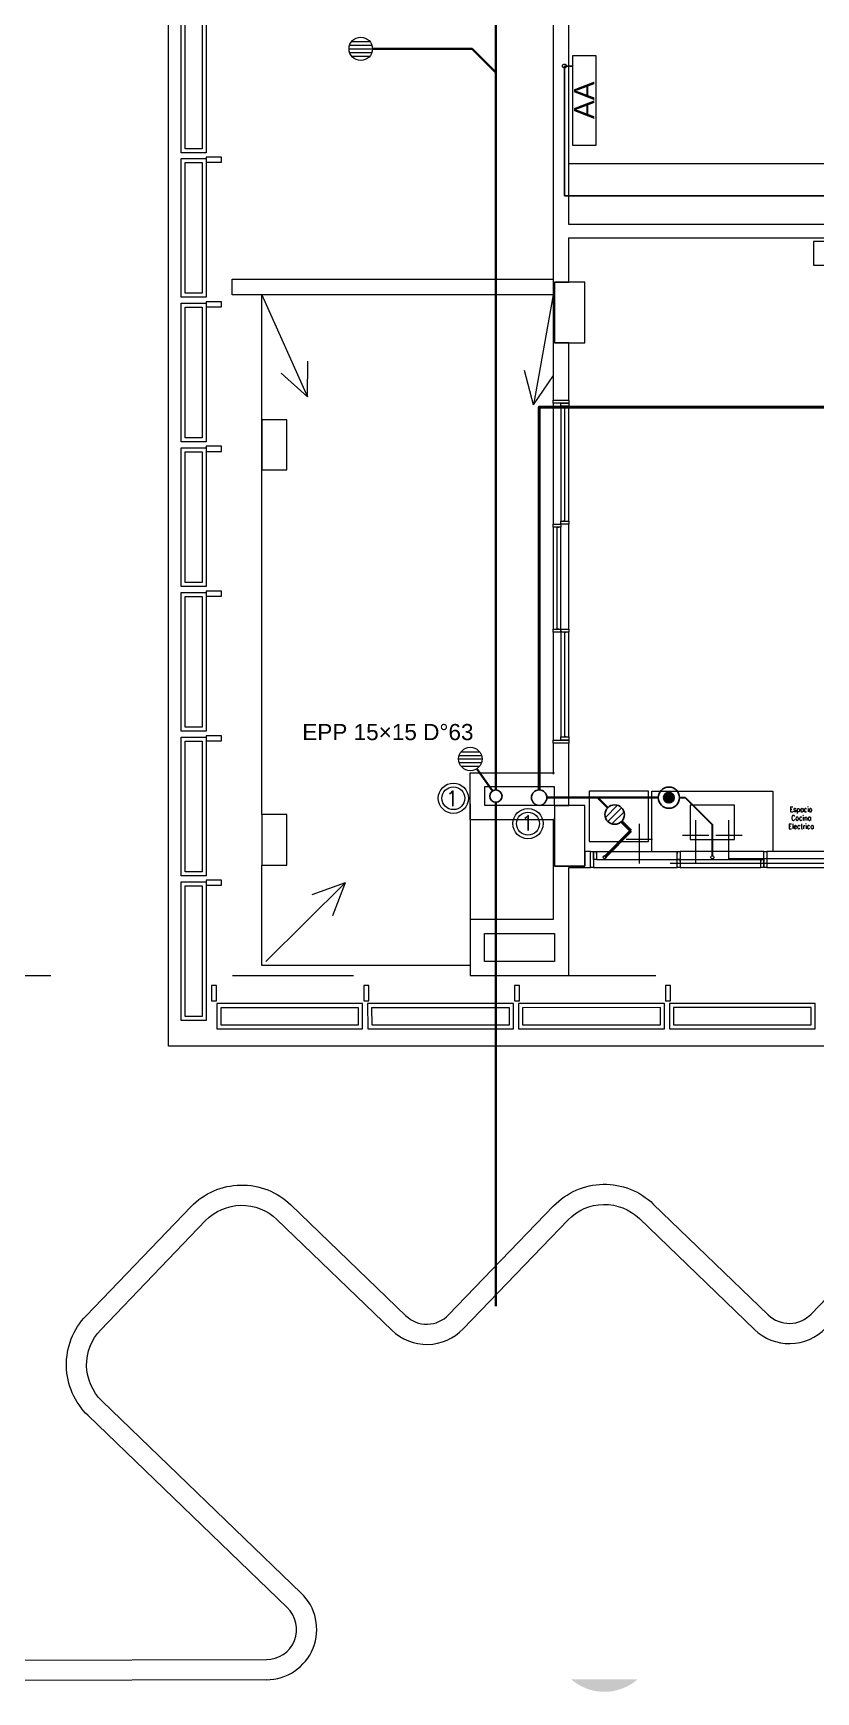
# Model space of a CAD drawing. Header units: millimetres. Extents: x 539 to 842, y -453 to -96.
# Drawn here: x 731.64 to 739.4, y -367.7 to -351.26 of the extents above; entities that cross this region are included whole.
import ezdxf

# ---------------------------------------------------------------- set-up
doc = ezdxf.new("R2010")
doc.units = ezdxf.units.MM
doc.header["$LTSCALE"] = 0.1
for name, pattern in [('ACAD_ISO02W100', [15, 12, -3]), ('ACAD_ISO03W100', [30, 12, -18]), ('CONTINUA', [0])]:
    doc.linetypes.add(name, pattern=pattern)
doc.layers.get('0').update_dxf_attribs({"lineweight": 5})
for name, color, linetype, lineweight in [('00-Agua Caliente', 1, 'Continuous', 20), ('00-Agua Fria', 5, 'ACAD_ISO02W100', 20), ('A-GLAZ-CWMG', 7, 'Continuous', 5), ('A-Texto Pluvial', 7, 'Continuous', 20), ('A-WALL', 7, 'Continuous', 5), ('Arq-Equipamiento', 250, 'Continuous', 5), ('CORDON H NUEVO', 251, 'Continuous', 5)]:
    doc.layers.add(name, color=color, linetype=linetype, lineweight=lineweight)
for name, color, linetype in [('00-Pluvial', 40, 'Continuous'), ('00-Secundario', 24, 'Continuous'), ('00-Ventilacion', 3, 'Continuous'), ('Textos', 7, 'Continuous')]:
    doc.layers.add(name, color=color, linetype=linetype)
doc.layers.add('00-Primario', color=7, linetype='Continuous', true_color=0xff2400)
doc.layers.add('VISTAGRIS', color=7, linetype='Continuous', lineweight=5, true_color=0x6b6b6b)
doc.styles.add('Arial', font='arial.ttf', dxfattribs={"height": 0.245883})
doc.styles.add('Romans', font='romans.shx')
doc.styles.add('Romans 1.50', font='romans.shx', dxfattribs={"width": 0.8, "height": 0.15})
doc.styles.get("Standard").update_dxf_attribs({"font": 'arial.ttf'})

# ---------------------------------------------------------------- blocks, each defined once
blk = doc.blocks.new('Montante rectangular - 50 x 150mm-1818797-02 Torre PB')
at = {"layer": 'A-GLAZ-CWMG', "color": 8}
for p, q in [((0, 0.075), (-0.05, 0.075)), ((-0.05, 0.075), (-0.05, 0.049)), ((-0.05, 0.049), (-0.05, -0.075)), ((0, 0.03), (0, 0.075)), ((0, -0.032), (0, 0.03)), ((-0.05, -0.075), (0, -0.075)), ((0, -0.045), (0, -0.033)), ((0, -0.057), (0, -0.046)), ((0, -0.07), (0, -0.058)), ((0, -0.075), (0, -0.071))]:
    blk.add_line(p, q, dxfattribs=at)
blk = doc.blocks.new('Montante rectangular - 50 x 150mm-V34-02 Torre PB')
at = {"layer": 'A-GLAZ-CWMG', "color": 8}
for p, q in [((-0.025, 0.075), (0.025, 0.075)), ((-0.025, 0.01), (-0.025, 0.075)), ((-0.025, -0.07), (-0.025, 0.01)), ((0.025, 0.075), (0.025, 0.019)), ((0.025, 0.019), (0.025, -0.056)), ((-0.025, -0.075), (-0.025, -0.07)), ((0.025, -0.075), (-0.025, -0.075)), ((0.025, -0.056), (0.025, -0.075))]:
    blk.add_line(p, q, dxfattribs=at)
blk = doc.blocks.new('2-PB F')
at = {"color": 8, "lineweight": 18}
for p, q in [((736.794, -351.01), (736.794, -354.896)), ((736.95, -353.156), (736.95, -351.01)), ((740.829, -352.556), (736.95, -352.556)), ((740.829, -353.156), (736.95, -353.156)), ((736.95, -353.729), (736.95, -353.288)), ((736.95, -353.288), (740.799, -353.288)), ((733.609, -353.698), (736.794, -353.698)), ((733.609, -353.853), (733.609, -353.698)), ((736.809, -353.729), (736.808, -353.729)), ((736.808, -353.729), (736.808, -354.329)), ((736.808, -354.329), (736.808, -353.729)), ((736.808, -353.729), (736.95, -353.729)), ((736.934, -353.729), (736.809, -353.729)), ((736.935, -353.729), (736.934, -353.729)), ((736.947, -353.729), (736.935, -353.729)), ((736.948, -353.729), (736.947, -353.729)), ((736.95, -353.729), (736.948, -353.729)), ((737.108, -353.729), (736.95, -353.729)), ((737.108, -354.329), (737.108, -353.729)), ((736.794, -353.853), (733.609, -353.853)), ((733.904, -359.005), (733.904, -353.853)), ((736.808, -354.329), (736.809, -354.329)), ((736.95, -354.329), (736.808, -354.329)), ((736.809, -354.329), (736.934, -354.329)), ((736.934, -354.329), (736.935, -354.329)), ((736.935, -354.329), (736.947, -354.329)), ((736.947, -354.329), (736.948, -354.329)), ((736.948, -354.329), (736.95, -354.329)), ((736.95, -354.329), (737.108, -354.329)), ((736.95, -354.896), (736.95, -354.329)), ((736.794, -354.896), (736.95, -354.896)), ((736.794, -354.926), (736.794, -354.896)), ((736.95, -354.926), (736.794, -354.926)), ((736.794, -354.926), (736.794, -356.126)), ((736.872, -354.926), (736.95, -354.926)), ((736.872, -354.956), (736.872, -354.926)), ((736.95, -354.896), (736.95, -354.926)), ((736.95, -354.926), (736.95, -354.956)), ((734.154, -355.092), (733.904, -355.092)), ((733.904, -355.092), (733.904, -355.587)), ((734.154, -355.587), (734.154, -355.092)), ((736.95, -354.956), (736.872, -354.956)), ((736.872, -354.956), (736.872, -356.096)), ((736.893, -354.956), (736.908, -354.956)), ((736.908, -354.956), (736.908, -356.096)), ((736.95, -356.096), (736.95, -354.956)), ((733.904, -355.587), (734.154, -355.587)), ((736.794, -356.126), (736.872, -356.126)), ((736.794, -356.156), (736.794, -356.126)), ((736.872, -356.156), (736.794, -356.156)), ((736.794, -356.156), (736.794, -357.166)), ((736.836, -356.156), (736.852, -356.156)), ((736.836, -357.166), (736.836, -356.156)), ((736.872, -356.096), (736.95, -356.096)), ((736.872, -356.126), (736.872, -356.096)), ((736.872, -356.126), (736.872, -356.156)), ((736.95, -356.126), (736.872, -356.126)), ((736.872, -357.166), (736.872, -356.156)), ((736.908, -356.096), (736.893, -356.096)), ((736.95, -356.096), (736.95, -356.126)), ((736.95, -357.166), (736.95, -356.126)), ((736.794, -357.166), (736.872, -357.166)), ((736.794, -357.196), (736.794, -357.166)), ((736.872, -357.196), (736.794, -357.196)), ((736.794, -357.196), (736.794, -358.266)), ((736.852, -357.166), (736.836, -357.166)), ((736.872, -357.166), (736.872, -357.196)), ((736.872, -357.166), (736.95, -357.166)), ((736.872, -357.196), (736.872, -357.166)), ((736.95, -357.196), (736.872, -357.196)), ((736.872, -357.196), (736.872, -358.236)), ((736.909, -357.196), (736.924, -357.196)), ((736.909, -358.236), (736.909, -357.196)), ((736.95, -357.166), (736.95, -357.196)), ((736.95, -358.236), (736.95, -357.196)), ((736.794, -358.266), (736.95, -358.266)), ((736.794, -358.296), (736.794, -358.266)), ((736.794, -358.296), (736.794, -358.605)), ((736.95, -358.296), (736.794, -358.296)), ((736.872, -358.236), (736.95, -358.236)), ((736.872, -358.266), (736.872, -358.236)), ((736.95, -358.266), (736.872, -358.266)), ((736.924, -358.236), (736.909, -358.236)), ((736.95, -358.236), (736.95, -358.266)), ((736.95, -358.266), (736.95, -358.296)), ((736.95, -358.915), (736.95, -358.296)), ((735.973, -359.053), (735.973, -358.59)), ((735.973, -358.59), (736.809, -358.59)), ((736.113, -358.73), (736.113, -358.913)), ((736.809, -358.73), (736.113, -358.73)), ((737.773, -359.372), (737.773, -358.772)), ((737.773, -358.772), (738.974, -358.772)), ((738.974, -358.772), (738.974, -359.372)), ((734.154, -359.005), (733.904, -359.005)), ((733.904, -359.005), (733.904, -359.505)), ((734.154, -359.505), (734.154, -359.005)), ((735.973, -358.898), (735.973, -359.053)), ((736.113, -358.913), (736.809, -358.913)), ((736.809, -358.915), (736.808, -358.915)), ((736.808, -358.915), (736.808, -359.038)), ((736.808, -359.038), (736.808, -359.45)), ((736.808, -359.515), (736.808, -359.038)), ((736.934, -358.915), (736.809, -358.915)), ((736.809, -358.915), (736.95, -358.915)), ((736.935, -358.915), (736.934, -358.915)), ((736.947, -358.915), (736.935, -358.915)), ((736.948, -358.915), (736.947, -358.915)), ((736.95, -358.915), (736.948, -358.915)), ((737.108, -358.915), (736.95, -358.915)), ((737.108, -359.372), (737.108, -358.915)), ((738.154, -358.912), (738.154, -359.252)), ((738.594, -358.912), (738.154, -358.912)), ((738.594, -359.252), (738.594, -358.912)), ((735.973, -359.053), (736.794, -359.053)), ((735.973, -359.053), (735.973, -360.045)), ((736.794, -359.053), (736.794, -360.045)), ((737.108, -359.374), (737.108, -359.372)), ((737.164, -359.372), (737.108, -359.372)), ((737.108, -359.372), (737.108, -359.515)), ((737.108, -359.375), (737.108, -359.374)), ((737.108, -359.387), (737.108, -359.375)), ((737.164, -359.372), (737.194, -359.372)), ((737.164, -359.528), (737.164, -359.372)), ((737.194, -359.372), (737.194, -359.528)), ((737.194, -359.372), (737.224, -359.372)), ((737.194, -359.45), (737.194, -359.372)), ((737.224, -359.372), (738.024, -359.372)), ((737.224, -359.392), (737.224, -359.372)), ((737.224, -359.372), (737.224, -359.45)), ((738.024, -359.372), (738.024, -359.392)), ((738.024, -359.372), (738.054, -359.372)), ((738.024, -359.45), (738.024, -359.372)), ((738.884, -359.372), (738.054, -359.372)), ((738.054, -359.372), (738.054, -359.45)), ((738.154, -359.252), (738.594, -359.252)), ((738.884, -359.372), (738.914, -359.372)), ((738.884, -359.528), (738.884, -359.372)), ((741.474, -359.372), (738.914, -359.372)), ((738.914, -359.372), (738.914, -359.528)), ((733.904, -359.505), (734.154, -359.505)), ((733.904, -360.5), (733.904, -359.505)), ((736.808, -359.45), (736.808, -359.515)), ((736.808, -359.515), (736.809, -359.515)), ((737.108, -359.515), (736.808, -359.515)), ((736.809, -359.515), (736.934, -359.515)), ((736.934, -359.515), (736.948, -359.515)), ((736.948, -359.515), (736.949, -359.515)), ((736.949, -359.515), (737.108, -359.515)), ((736.949, -359.528), (737.164, -359.528)), ((736.949, -360.6), (736.949, -359.528)), ((737.108, -359.388), (737.108, -359.387)), ((737.108, -359.513), (737.108, -359.388)), ((737.108, -359.515), (737.108, -359.513)), ((737.194, -359.528), (737.164, -359.528)), ((737.224, -359.45), (737.194, -359.45)), ((737.194, -359.528), (738.024, -359.528)), ((737.224, -359.45), (738.024, -359.45)), ((738.024, -359.45), (738.054, -359.45)), ((738.024, -359.528), (738.024, -359.45)), ((738.054, -359.45), (738.024, -359.45)), ((738.054, -359.528), (738.024, -359.528)), ((738.054, -359.45), (738.854, -359.45)), ((738.054, -359.47), (738.054, -359.45)), ((738.054, -359.45), (738.054, -359.528)), ((738.054, -359.528), (738.854, -359.528)), ((738.854, -359.45), (738.854, -359.47)), ((738.854, -359.45), (738.884, -359.45)), ((738.854, -359.528), (738.854, -359.45)), ((738.884, -359.528), (738.854, -359.528)), ((738.884, -359.45), (738.884, -359.528)), ((738.914, -359.528), (738.884, -359.528)), ((738.914, -359.528), (741.418, -359.528)), ((735.973, -360.045), (735.973, -360.6)), ((736.794, -360.045), (735.973, -360.045)), ((736.113, -360.46), (736.113, -360.185)), ((736.113, -360.185), (736.809, -360.185)), ((736.809, -360.185), (736.809, -360.46)), ((735.973, -360.5), (733.904, -360.5)), ((736.809, -360.46), (736.113, -360.46)), ((735.973, -360.6), (736.949, -360.6))]:
    blk.add_line(p, q, dxfattribs=at)
at = {"color": 8, "extrusion": (0, 0, -1)}
for p, q in [((733.504, -356.789), (733.354, -356.789)), ((733.354, -356.789), (733.354, -356.839)), ((733.354, -356.839), (733.371, -356.839)), ((733.371, -356.839), (733.419, -356.839)), ((733.419, -356.839), (733.504, -356.839)), ((733.504, -356.839), (733.504, -356.789)), ((733.364, -358.223), (733.354, -358.223)), ((733.354, -358.223), (733.354, -358.273)), ((733.415, -358.223), (733.364, -358.223)), ((733.504, -358.223), (733.415, -358.223)), ((733.504, -358.273), (733.504, -358.223)), ((733.354, -358.273), (733.368, -358.273)), ((733.368, -358.273), (733.401, -358.273)), ((733.401, -358.273), (733.504, -358.273)), ((733.471, -359.656), (733.354, -359.656)), ((733.354, -359.657), (733.354, -359.706)), ((733.354, -359.706), (733.475, -359.706)), ((733.504, -359.656), (733.471, -359.656)), ((733.475, -359.706), (733.504, -359.706)), ((733.504, -359.706), (733.504, -359.656)), ((734.965, -360.7), (734.915, -360.7)), ((734.915, -360.7), (734.915, -360.828)), ((734.915, -360.828), (734.915, -360.85)), ((734.915, -360.85), (734.965, -360.85)), ((734.965, -360.829), (734.965, -360.7)), ((734.965, -360.85), (734.965, -360.829)), ((736.462, -360.7), (736.412, -360.7)), ((736.412, -360.7), (736.412, -360.828)), ((736.412, -360.828), (736.412, -360.85)), ((736.412, -360.85), (736.462, -360.85)), ((736.462, -360.829), (736.462, -360.7)), ((736.462, -360.85), (736.462, -360.829)), ((737.959, -360.7), (737.909, -360.7)), ((737.909, -360.7), (737.909, -360.828)), ((737.909, -360.828), (737.909, -360.85)), ((737.909, -360.85), (737.959, -360.85)), ((737.959, -360.829), (737.959, -360.7)), ((737.959, -360.85), (737.959, -360.829))]:
    blk.add_line(p, q, dxfattribs=at)
at = {"color": 8, "linetype": 'CONTINUA', "lineweight": 13}
blk.add_line((736.809, -358.913), (736.809, -358.73), dxfattribs=at)
at = {"color": 8}
blk.add_line((741.418, -361.3), (732.979, -361.3), dxfattribs=at)
blk.add_lwpolyline([(732.979, -361.3), (732.979, -344.884)], dxfattribs=at)
for points in [[(733.354, -352.445), (733.104, -352.445), (733.104, -351.07), (733.354, -351.07)], [(733.314, -352.405), (733.144, -352.405), (733.144, -351.11), (733.314, -351.11)], [(733.354, -353.878), (733.104, -353.878), (733.104, -352.503), (733.354, -352.503)], [(733.314, -353.838), (733.144, -353.838), (733.144, -352.543), (733.314, -352.543)], [(733.354, -355.312), (733.104, -355.312), (733.104, -353.937), (733.354, -353.937)], [(733.314, -355.272), (733.144, -355.272), (733.144, -353.977), (733.314, -353.977)], [(733.354, -356.746), (733.104, -356.746), (733.104, -355.371), (733.354, -355.371)], [(733.314, -356.706), (733.144, -356.706), (733.144, -355.411), (733.314, -355.411)], [(733.354, -358.179), (733.104, -358.179), (733.104, -356.804), (733.354, -356.804)], [(733.314, -358.139), (733.144, -358.139), (733.144, -356.844), (733.314, -356.844)], [(733.354, -359.613), (733.104, -359.613), (733.104, -358.238), (733.354, -358.238)], [(733.314, -359.573), (733.144, -359.573), (733.144, -358.278), (733.314, -358.278)], [(733.354, -361.047), (733.104, -361.047), (733.104, -359.672), (733.354, -359.672)], [(733.314, -361.007), (733.144, -361.007), (733.144, -359.712), (733.314, -359.712)], [(734.905, -360.879), (733.458, -360.879), (733.458, -361.129), (734.905, -361.129)], [(734.865, -360.919), (733.498, -360.919), (733.498, -361.089), (734.865, -361.089)], [(736.402, -360.879), (734.954, -360.879), (734.955, -361.129), (736.402, -361.129)], [(736.362, -360.919), (734.994, -360.919), (734.995, -361.089), (736.362, -361.089)], [(737.899, -360.878), (736.451, -360.879), (736.451, -361.129), (737.899, -361.128)], [(737.859, -360.918), (736.491, -360.919), (736.491, -361.089), (737.859, -361.088)], [(739.395, -360.878), (737.948, -360.878), (737.948, -361.128), (739.395, -361.128)], [(739.355, -360.918), (737.988, -360.918), (737.988, -361.088), (739.355, -361.088)]]:
    blk.add_lwpolyline(points, close=True, dxfattribs=at)
at = {"color": 8, "lineweight": 18}
blk.add_lwpolyline([(737.742, -358.772), (737.152, -358.772), (737.152, -359.272), (737.742, -359.272)], close=True, dxfattribs=at)
at = {"layer": 'Arq-Equipamiento', "color": 8, "linetype": 'CONTINUA', "lineweight": 18}
for points in [[(737.223, -351.486), (736.988, -351.486), (736.988, -352.371), (737.223, -352.371)], [(740.262, -353.326), (739.376, -353.326), (739.376, -353.561), (740.262, -353.561)]]:
    blk.add_lwpolyline(points, close=True, dxfattribs=at)
at = {"color": 8, "extrusion": (0, 0, -1), "rotation": 90}
for p in [(-733.429, -352.513), (-733.429, -353.947), (-733.429, -355.38)]:
    blk.add_blockref('Montante rectangular - 50 x 150mm-V34-02 Torre PB', p, dxfattribs=at)
at = {"color": 8, "rotation": 180}
blk.add_blockref('Montante rectangular - 50 x 150mm-1818797-02 Torre PB', (733.404, -360.775), dxfattribs=at)
at = {"color": 8, "lineweight": 18, "style": 'Romans 1.50', "width": 0.8}
for s, p in [('Espacio', (739.14, -358.979)), ('Cocina', (739.157, -359.063)), ('Electrica', (739.128, -359.146))]:
    blk.add_text(s, height=0.05, dxfattribs=at).set_placement(p)
at = {"color": 8, "lineweight": 18, "insert": (737.003, -352.111), "char_height": 0.2, "attachment_point": 1, "rotation": 90}
blk.add_mtext_dynamic_manual_height_columns('AA', width=1, gutter_width=12.5, heights=[0], dxfattribs=at)

msp = doc.modelspace()

# ---------------------------------------------------------------- hatches: boundary and pattern name
at = {"layer": '00-Primario', "lineweight": 100}
msp.add_hatch(color=256, dxfattribs=at).paths.add_polyline_path([(737.89, -358.837, -1), (737.995, -358.837, -1)])
at = {"layer": 'VISTAGRIS', "true_color": 0x939598, "transparency": 33554610}
h = msp.add_hatch(color=252, dxfattribs=at)
h.dxf.hatch_style = 1
edge = h.paths.add_edge_path()
edge.add_line((737.633, -367.575), (736.974, -367.577))
edge.add_arc((737.303, -367.2), 0.5, 228.9254, 311.3265)

# ---------------------------------------------------------------- linework, layer by layer
at = {"layer": '00-Agua Caliente', "color": 1, "linetype": 'Continuous', "lineweight": 20}
for p, q in [((738.67, -359.214), (738.408, -359.214)), ((738.539, -359.443), (738.539, -359.059))]:
    msp.add_line(p, q, dxfattribs=at)
at = {"layer": '00-Agua Caliente', "linetype": 'CONTINUA'}
msp.add_lwpolyline([(742.578, -355.506), (742.578, -357.106), (741.513, -357.106), (741.513, -359.443), (738.539, -359.443)], dxfattribs=at)
at = {"layer": '00-Agua Fria', "color": 5, "linetype": 'Continuous', "lineweight": 20}
for p, q in [((737.65, -359.491), (737.65, -359.097)), ((738.34, -359.214), (738.078, -359.214)), ((738.209, -359.491), (738.209, -359.059)), ((737.781, -359.253), (737.519, -359.253))]:
    msp.add_line(p, q, dxfattribs=at)
at = {"layer": '00-Agua Fria', "ltscale": 3}
msp.add_lwpolyline([(742.619, -355.531), (742.619, -357.142), (741.555, -357.142), (741.555, -359.491), (737.65, -359.491)], dxfattribs=at)
at = {"layer": '00-Pluvial', "lineweight": 40}
msp.add_line((736.227, -358.76), (736.227, -346.583), dxfattribs=at)
at = {"layer": '00-Pluvial', "lineweight": 13}
for p, q in [((734.77, -351.415), (735.002, -351.415)), ((734.776, -351.379), (734.997, -351.379)), ((734.776, -351.451), (734.997, -351.451)), ((734.795, -351.343), (734.977, -351.343)), ((734.795, -351.487), (734.977, -351.487)), ((735.882, -358.382), (736.064, -358.382)), ((735.857, -358.454), (736.089, -358.454)), ((735.863, -358.418), (736.083, -358.418)), ((735.863, -358.49), (736.083, -358.49)), ((735.882, -358.526), (736.064, -358.526))]:
    msp.add_line(p, q, dxfattribs=at)
at = {"layer": '00-Pluvial', "lineweight": 20}
for p, q in [((733.904, -353.853), (734.358, -354.863)), ((736.794, -353.853), (736.599, -354.943)), ((734.358, -354.863), (734.36, -354.512)), ((736.599, -354.943), (736.512, -354.603)), ((734.358, -354.863), (734.095, -354.631)), ((736.599, -354.943), (736.799, -354.654)), ((733.944, -360.46), (734.732, -359.681)), ((734.732, -359.681), (734.402, -359.802)), ((734.732, -359.681), (734.607, -360.01))]:
    msp.add_line(p, q, dxfattribs=at)
at = {"layer": '00-Pluvial', "lineweight": 40}
for points in [[(735.002, -351.415), (735.991, -351.415)], [(735.991, -351.415), (736.227, -351.651)], [(736.039, -358.55), (736.192, -358.771)], [(736.227, -358.883), (736.227, -363.877)]]:
    msp.add_lwpolyline(points, dxfattribs=at)
at = {"layer": '00-Pluvial', "lineweight": 20}
for centre, radius in [((734.886, -351.415), 0.116), ((735.973, -358.454), 0.116), ((735.805, -358.843), 0.15), ((735.805, -358.843), 0.113)]:
    msp.add_circle(centre, radius, dxfattribs=at)
at = {"layer": '00-Pluvial', "lineweight": 30}
msp.add_circle((736.227, -358.822), 0.0612, dxfattribs=at)
at = {"layer": '00-Primario', "lineweight": 50}
msp.add_lwpolyline([(736.656, -358.76), (736.656, -354.966), (743.141, -354.966)], dxfattribs=at)
at = {"layer": '00-Primario', "lineweight": 40}
for points in [[(737.837, -358.837), (736.732, -358.837)], [(737.336, -358.937), (737.236, -358.837)]]:
    msp.add_lwpolyline(points, dxfattribs=at)
at = {"layer": '00-Primario', "lineweight": 35}
for points in [[(738.048, -358.837), (738.105, -358.837)], [(738.105, -358.837), (738.374, -359.106)], [(738.374, -359.413), (738.374, -359.106)]]:
    msp.add_lwpolyline(points, dxfattribs=at)
at = {"layer": '00-Primario', "lineweight": 30}
for centre, radius in [((736.656, -358.837), 0.0765), ((737.943, -358.837), 0.105), ((737.943, -358.837), 0.0526)]:
    msp.add_circle(centre, radius, dxfattribs=at)
at = {"layer": '00-Primario', "lineweight": 20}
msp.add_circle((736.545, -359.095), 0.113, dxfattribs=at)
at = {"layer": '00-Primario', "linetype": 'Continuous', "lineweight": 20}
msp.add_circle((738.374, -359.429), 0.0151, dxfattribs=at)
at = {"layer": '00-Secundario', "lineweight": 15}
for p, q in [((737.433, -358.912), (737.313, -359.033)), ((737.474, -358.937), (737.337, -359.074)), ((737.498, -358.978), (737.378, -359.098))]:
    msp.add_line(p, q, dxfattribs=at)
at = {"layer": '00-Secundario', "lineweight": 30}
for points in [[(736.991, -351.586), (736.907, -351.586)], [(736.907, -351.586), (736.907, -352.873)], [(742.515, -352.873), (736.907, -352.873)]]:
    msp.add_lwpolyline(points, dxfattribs=at)
at = {"layer": '00-Secundario', "lineweight": 50}
for points in [[(737.565, -359.166), (737.306, -359.427)], [(737.473, -359.073), (737.565, -359.166)]]:
    msp.add_lwpolyline(points, dxfattribs=at)
at = {"layer": '00-Secundario', "linetype": 'CONTINUA', "lineweight": 20}
msp.add_circle((736.907, -351.586), 0.02, dxfattribs=at)
at = {"layer": '00-Secundario', "lineweight": 25}
msp.add_circle((737.405, -359.005), 0.0967, dxfattribs=at)
at = {"layer": '00-Secundario', "linetype": 'Continuous', "lineweight": 20}
msp.add_circle((737.306, -359.427), 0.0151, dxfattribs=at)
at = {"layer": '00-Ventilacion', "color": 3, "lineweight": 20}
msp.add_circle((736.545, -359.095), 0.15, dxfattribs=at)
at = {"layer": 'A-WALL', "color": 8, "linetype": 'ACAD_ISO03W100', "lineweight": 20}
msp.add_lwpolyline([(721.613, -343.48), (721.613, -360.6), (828.988, -360.6), (828.988, -343.48), (721.613, -343.48)], dxfattribs=at)
at = {"layer": 'CORDON H NUEVO', "lineweight": 5}
for p, q in [((734.157, -366.865), (732.181, -364.962)), ((732.32, -364.818), (734.296, -366.721)), ((731.254, -367.387), (733.95, -367.381)), ((733.95, -367.581), (731.255, -367.587))]:
    msp.add_line(p, q, dxfattribs=at)
for points in [[(732.181, -364.962, -0.414214), (732.162, -363.972), (733.203, -362.891, -0.414214), (734.193, -362.873), (735.334, -363.972, 0.414214), (735.758, -363.964), (736.799, -362.884, -0.414214), (737.788, -362.865), (738.929, -363.964, 0.414214), (739.354, -363.956), (740.394, -362.876, -0.414214), (741.384, -362.857), (742.525, -363.956, 0.414214), (742.949, -363.948), (743.99, -362.868, -0.414214), (744.98, -362.849), (746.121, -363.948, 0.414214), (746.545, -363.94), (747.585, -362.86, -0.414214), (748.575, -362.841), (749.716, -363.94, 0.414214), (750.14, -363.932), (751.181, -362.852, -0.414214), (752.171, -362.834)], [(732.32, -364.818, -0.414214), (732.306, -364.111), (733.347, -363.03, -0.414214), (734.054, -363.017), (735.195, -364.116, 0.414214), (735.902, -364.103), (736.943, -363.022, -0.414214), (737.65, -363.009), (738.791, -364.108, 0.414214), (739.498, -364.095)]]:
    msp.add_lwpolyline(points, format="xyb", dxfattribs=at)
for radius in [0.5, 0.3]:
    msp.add_arc((733.949, -367.081), radius, 270.126, 46.0747, dxfattribs=at)

# ---------------------------------------------------------------- block references
at = {"color": 2, "linetype": 'CONTINUA', "lineweight": 13}
msp.add_blockref('2-PB F', (0, 0), dxfattribs=at)

# ---------------------------------------------------------------- texts
at = {"layer": 'A-Texto Pluvial', "style": 'Arial'}
msp.add_text('EPP 15×15 D°63', height=0.16, dxfattribs=at).set_placement((734.306, -358.267))
at = {"layer": 'Textos', "style": 'Romans'}
for p in [(735.729, -358.921), (736.475, -359.164)]:
    msp.add_text('1', height=0.15, rotation=360, dxfattribs=at).set_placement(p)

doc.saveas('drawing.dxf')
